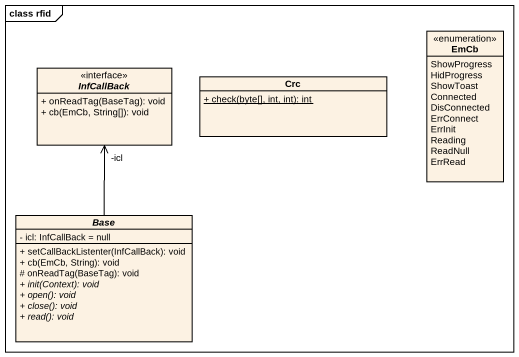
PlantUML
@startuml
mainframe class rfid
hide circle
hide empty members
skinparam classAttributeIconSize 0
enum EmCb {
  ShowProgress
  HidProgress
  ShowToast
  Connected
  DisConnected
  ErrConnect
  ErrInit
  Reading
  ReadNull
  ErrRead
}
interface InfCallBack <<interface>> {
  + onReadTag(BaseTag): void
  + cb(EmCb, String[]): void
}
class Crc {
  {static} + check(byte[], int, int): int
}
abstract class Base {
  - icl: InfCallBack = null
  + setCallBackListenter(InfCallBack): void
  + cb(EmCb, String): void
  # onReadTag(BaseTag): void
  {abstract} + init(Context): void
  {abstract} + open(): void
  {abstract} + close(): void
  {abstract} + read(): void
}
Base -up-> "-icl" InfCallBack
@enduml
